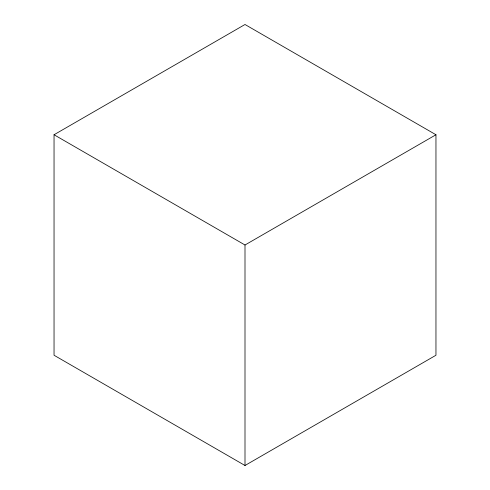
<?xml version="1.0" encoding="UTF-8"?>
<svg xmlns="http://www.w3.org/2000/svg" width="490" height="490" viewBox="0 0 490 490"><rect width="100%" height="100%" fill="white"/><g stroke="black" fill="none" stroke-linecap="round" stroke-linejoin="round"><path stroke-width="0.73" d="M54.041 134.75L245 24.5L435.959 134.75L435.959 355.25L245 465.5L54.041 355.25L54.041 134.75L245 245L435.959 134.75M245 245L245 465.5"/></g></svg>
